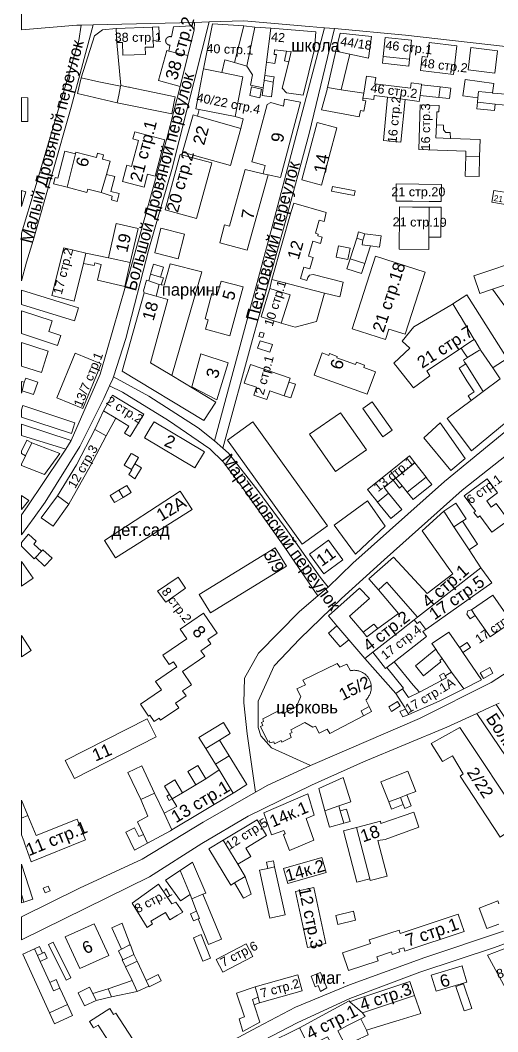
# Model space of a CAD drawing. Header units: metres. Extents: x 9999 to 15101, y 6965 to 11034.
# Drawn here: x 9999 to 10277, y 8347 to 8936 of the extents above; entities that cross this region are included whole.
import ezdxf
from ezdxf.enums import TextEntityAlignment as Align

# ---------------------------------------------------------------- set-up
doc = ezdxf.new("R2010")
doc.units = ezdxf.units.M
doc.header["$MEASUREMENT"] = 0
for name, color, linetype, lineweight in [('Слой 10', 7, 'Continuous', 0), ('Слой 25', 7, 'Continuous', 0), ('Слой 29', 7, 'Continuous', 0), ('Слой 3', 7, 'Continuous', 0), ('Слой 4', 7, 'Continuous', 0), ('Слой 43', 7, 'Continuous', 0), ('Слой 44', 7, 'Continuous', 0), ('Слой 8', 7, 'Continuous', 0), ('Слой 9', 7, 'Continuous', 0)]:
    doc.layers.add(name, color=color, linetype=linetype, lineweight=lineweight)
doc.styles.add('Style-arial', font='arial.shx')
doc.styles.add('Style-p131', font='p131.shx')

msp = doc.modelspace()

# ---------------------------------------------------------------- linework, layer by layer
at = {"layer": 'Слой 10', "color": 8, "linetype": 'Continuous', "lineweight": 0, "flags": 128}
msp.add_lwpolyline([(10129.59, 8932.87), (10135.97, 8932.08), (10131.33, 8909.37), (10124.03, 8911.52), (10129.59, 8932.87)], close=True, dxfattribs=at)
at = {"layer": 'Слой 25', "color": 8, "linetype": 'Continuous', "lineweight": 0, "flags": 128}
for points in [[(10290.46, 8919.79), (10223.67, 8927.42), (10182.32, 8931.23), (10176.6, 8931.74), (10167.69, 8932.5), (10129.53, 8935.68), (10109.45, 8935.09), (10100.88, 8934.85), (10083.72, 8934.41), (10041.74, 8933.39), (10034.74, 8933.26), (10032.2, 8933.13), (10000, 8930.52), (10000, 8943.1)], [(10293.62, 8691.43), (10256.72, 8662.17), (10211.2, 8621.6), (10186.4, 8599.04), (10162.24, 8575.52), (10147.2, 8559.84), (10137.92, 8539.2), (10137.92, 8524), (10139.36, 8519.04), (10145.76, 8512), (10145.76, 8512), (10168.38, 8501.82), (10143.48, 8490.42), (10136.36, 8486.35), (10131.52, 8520.32), (10129.6, 8538.4), (10130.03, 8552.65), (10138.04, 8567.29), (10161.94, 8591.56), (10172.62, 8600.6), (10177.46, 8604.67), (10178.58, 8605.76), (10192.96, 8619.68), (10246.4, 8667.36), (10300.64, 8711.84)], [(10278.34, 8538.14), (10276.57, 8537.32), (10270.58, 8534.57), (10265.29, 8532.15), (10247.8, 8524.14), (10199.2, 8503.84), (10168.92, 8490.43), (10132.16, 8472.32), (10105.12, 8456.32), (10074.56, 8436.96), (10000, 8400.21), (10000, 8413.6), (10000, 8413.6), (10033.76, 8430.24), (10070.32, 8447.17), (10105.95, 8468.8), (10136.36, 8486.35), (10143.48, 8490.42), (10168.38, 8501.82), (10171.04, 8503.04), (10231.9, 8529.23), (10273.6, 8550.08), (10312.05, 8575.03)], [(10319.52, 8411.84), (10275.52, 8395.68), (10232.16, 8381.28), (10191.2, 8366.08), (10160.64, 8351.76), (10131.52, 8336.64)], [(10104.03, 8331.4), (10137.44, 8349.28), (10159.68, 8360.96), (10191.18, 8374.02), (10235.07, 8389.93), (10280.87, 8405.19)]]:
    msp.add_lwpolyline(points, dxfattribs=at)
for points in [[(10000, 8647.95), (10003.36, 8652.48), (10023.2, 8682.08), (10025.77, 8686.11), (10029.02, 8691.2), (10045.92, 8729.76), (10064.32, 8793.92), (10084.64, 8867.2), (10092.4, 8897.52), (10096.92, 8915.56), (10100.64, 8930.4), (10100.88, 8934.85), (10109.45, 8935.09), (10087.53, 8849.17), (10074.17, 8802.74), (10060.81, 8750.58), (10053.55, 8728.32), (10053.17, 8727.04), (10051.39, 8723.1), (10048.08, 8715.59), (10034.09, 8687.61), (10013.73, 8655.16), (10007.37, 8646.26), (10000, 8636.26), (10000, 8647.95)], [(10000, 8811.94), (10008.02, 8838.36), (10033.47, 8924.23), (10034.74, 8933.26), (10041.74, 8933.39), (10029.01, 8885.43), (10006.74, 8807.82), (10002.93, 8795.1), (10000, 8784.19), (10000, 8811.94)], [(10167.69, 8870.17), (10153.05, 8816.1), (10134.6, 8749.95), (10117.29, 8686.72), (10112.46, 8691.04), (10145.42, 8813.55), (10176.6, 8931.74), (10182.32, 8931.23), (10167.69, 8870.17)], [(10178.58, 8605.76), (10177.46, 8604.67), (10172.62, 8600.6), (10153.44, 8628.8), (10128.64, 8664), (10117.42, 8678.7), (10109.78, 8686.34), (10085.61, 8702.87), (10058.9, 8719.41), (10051.39, 8723.1), (10053.17, 8727.04), (10053.55, 8728.32), (10074.24, 8716.96), (10103.04, 8698.56), (10112.46, 8691.04), (10117.29, 8686.72), (10120.6, 8683.79), (10137.13, 8662.8), (10153.67, 8640.54), (10173.92, 8611.52), (10178.58, 8605.76)], [(10000, 8700.64), (10029.02, 8691.2), (10025.77, 8686.11), (10000, 8694.15), (10000, 8700.64)], [(10299.84, 8480.96), (10265.29, 8532.15), (10270.58, 8534.57), (10276.57, 8537.32), (10311.84, 8483.84), (10346.72, 8432.64), (10334.96, 8427.08), (10322.4, 8446.88), (10299.84, 8480.96)]]:
    msp.add_lwpolyline(points, close=True, dxfattribs=at)
at = {"layer": 'Слой 3', "color": 8, "linetype": 'Continuous', "lineweight": 0, "flags": 128}
for points in [[(10055.28, 8931.28), (10055.56, 8923.04), (10057.82, 8898.06), (10057.73, 8897.59), (10045.09, 8900.18), (10034.89, 8902.61), (10042.6, 8926.94), (10047.26, 8930.55), (10055.28, 8931.28)], [(10055.28, 8931.28), (10076.31, 8932.12), (10076.78, 8924.35), (10076.88, 8920.48), (10072.08, 8920.32), (10072.23, 8916.11), (10059.14, 8915.67), (10058.88, 8923.15), (10055.56, 8923.04), (10055.28, 8931.28)], [(10076.31, 8932.12), (10080.07, 8932.28), (10080.33, 8924.6), (10076.78, 8924.35), (10076.31, 8932.12)], [(10085.79, 8918.13), (10086.48, 8921.2), (10086.56, 8921.61), (10086.52, 8921.61), (10086.44, 8921.61), (10086.35, 8921.61), (10086.26, 8921.62), (10086.18, 8921.63), (10086.09, 8921.64), (10086.01, 8921.65), (10085.92, 8921.67), (10085.84, 8921.69), (10085.76, 8921.72), (10085.68, 8921.74), (10085.59, 8921.77), (10085.51, 8921.81), (10085.44, 8921.84), (10085.36, 8921.88), (10085.28, 8921.92), (10085.21, 8921.96), (10085.13, 8922.01), (10085.06, 8922.06), (10084.99, 8922.11), (10084.92, 8922.16), (10084.86, 8922.22), (10084.8, 8922.27), (10084.73, 8922.33), (10084.67, 8922.4), (10084.61, 8922.46), (10084.56, 8922.52), (10084.51, 8922.59), (10084.46, 8922.66), (10084.41, 8922.73), (10084.36, 8922.81), (10084.32, 8922.88), (10084.28, 8922.96), (10084.24, 8923.04), (10084.2, 8923.11), (10084.17, 8923.19), (10084.14, 8923.28), (10084.12, 8923.36), (10084.09, 8923.44), (10084.07, 8923.52), (10084.05, 8923.61), (10084.04, 8923.69), (10084.03, 8923.78), (10084.02, 8923.86), (10084.01, 8923.95), (10084.01, 8924.04), (10084.01, 8924.12), (10084.01, 8924.21), (10084.02, 8924.3), (10084.03, 8924.38), (10084.04, 8924.47), (10084.05, 8924.55), (10084.07, 8924.64), (10084.09, 8924.72), (10084.12, 8924.8), (10084.14, 8924.88), (10084.17, 8924.97), (10084.2, 8925.05), (10084.24, 8925.12), (10084.28, 8925.2), (10084.32, 8925.28), (10084.36, 8925.35), (10084.41, 8925.43), (10084.46, 8925.5), (10084.51, 8925.57), (10084.56, 8925.64), (10084.61, 8925.7), (10084.67, 8925.76), (10084.73, 8925.83), (10084.8, 8925.89), (10084.86, 8925.94), (10084.92, 8926), (10084.99, 8926.05), (10085.06, 8926.1), (10085.13, 8926.15), (10085.21, 8926.2), (10085.28, 8926.24), (10085.36, 8926.28), (10085.44, 8926.32), (10085.51, 8926.35), (10085.59, 8926.39), (10085.68, 8926.42), (10085.76, 8926.44), (10085.84, 8926.47), (10085.92, 8926.49), (10086.01, 8926.51), (10086.09, 8926.52), (10086.18, 8926.53), (10086.26, 8926.54), (10086.35, 8926.55), (10086.44, 8926.55), (10086.52, 8926.55), (10086.61, 8926.55), (10086.69, 8926.54), (10086.78, 8926.53), (10086.87, 8926.52), (10086.95, 8926.51), (10087.04, 8926.49), (10087.12, 8926.47), (10087.2, 8926.44), (10087.28, 8926.42), (10087.37, 8926.39), (10087.44, 8926.35), (10088.56, 8932.24), (10099.04, 8932.88), (10100.64, 8930.4), (10096.92, 8915.56), (10085.79, 8918.13)], [(10106.08, 8907.68), (10111.36, 8934.08), (10129.59, 8932.87), (10124.03, 8911.52), (10118.48, 8912.95), (10116.76, 8905.57), (10106.08, 8907.68)], [(10133.35, 8898.29), (10134.51, 8904.37), (10131.33, 8909.37), (10135.97, 8932.08), (10145.34, 8931.41), (10142.79, 8911.64), (10141.79, 8903.84), (10141.44, 8901.12), (10141.34, 8900.4), (10141.27, 8899.79), (10140.83, 8896.76), (10133.35, 8898.29)], [(10154.33, 8918.08), (10147.39, 8918.76), (10147.15, 8916.13), (10148.58, 8916.13), (10147.63, 8910.88), (10142.79, 8911.64), (10145.34, 8931.41), (10171.49, 8929.26), (10170.78, 8919.24), (10164.09, 8892.5), (10154.31, 8893.69), (10151.92, 8896.56), (10155.72, 8911.93), (10157.17, 8917.81), (10154.33, 8918.08)], [(10183.16, 8917.97), (10183.4, 8918.91), (10185.76, 8928.6), (10203.98, 8926.59), (10202.08, 8914.07), (10191.28, 8916.29), (10183.16, 8917.97)], [(10227.15, 8924.42), (10226.1, 8913.35), (10210.66, 8915), (10211.84, 8926.05), (10227.15, 8924.42)], [(10237.6, 8923.04), (10253.63, 8921.17), (10251.69, 8904.56), (10232.42, 8906.81), (10233.38, 8915.03), (10236.62, 8914.65), (10237.6, 8923.04)], [(10277.23, 8918.29), (10275.67, 8905.31), (10260.18, 8907.18), (10261.74, 8920.16), (10277.23, 8918.29)], [(10085.79, 8918.13), (10096.92, 8915.56), (10092.4, 8897.52), (10079.76, 8900.96), (10084.64, 8918.38), (10085.79, 8918.13)], [(10157.17, 8917.81), (10155.72, 8911.93), (10153.25, 8912.37), (10154.33, 8918.08), (10157.17, 8917.81)], [(10186.2, 8895.61), (10178.24, 8896.88), (10183.16, 8917.97), (10191.28, 8916.29), (10186.2, 8895.61)], [(10226.1, 8913.35), (10225.68, 8909.38), (10210.23, 8911.03), (10210.66, 8915), (10226.1, 8913.35)], [(10129, 8903.16), (10124.42, 8879.92), (10103.52, 8884.02), (10101.5, 8884.44), (10105.95, 8907), (10106.08, 8907.68), (10116.76, 8905.57), (10129, 8903.16)], [(10056.65, 8892.33), (10055.76, 8887.96), (10032.62, 8893.49), (10034.89, 8902.61), (10045.09, 8900.18), (10057.73, 8897.59), (10056.65, 8892.33)], [(10145.6, 8891.53), (10140.29, 8892.22), (10140.83, 8896.76), (10141.27, 8899.79), (10141.34, 8900.4), (10141.44, 8901.12), (10146.72, 8900.08), (10146.62, 8899.35), (10145.6, 8891.53)], [(10146.72, 8900.08), (10141.44, 8901.12), (10141.79, 8903.84), (10147.28, 8903.12), (10146.72, 8900.08)], [(10205.23, 8889.82), (10199.28, 8890.6), (10198.96, 8890.64), (10199.42, 8893.5), (10201.02, 8903.49), (10206.39, 8902.63), (10205.92, 8899.12), (10226.68, 8896.42), (10227.1, 8899.63), (10233.03, 8898.86), (10232.97, 8898.39), (10232.17, 8892.22), (10231.72, 8888.81), (10223.44, 8889.89), (10213.33, 8891.21), (10205.54, 8892.23), (10205.23, 8889.82)], [(10274.34, 8893.7), (10266.3, 8894.49), (10265.93, 8890.83), (10257.2, 8892.08), (10258.56, 8901.6), (10275.14, 8899.23), (10274.34, 8893.7)], [(10062.87, 8897.02), (10065.25, 8896.54), (10072.8, 8894.99), (10089.64, 8891.55), (10087.58, 8881.45), (10055.76, 8887.96), (10056.65, 8892.33), (10057.73, 8897.59), (10057.82, 8898.06), (10062.43, 8897.11), (10062.87, 8897.02)], [(10134.06, 8897.21), (10139.84, 8896), (10138.79, 8890.94), (10133.01, 8892.15), (10134.06, 8897.21)], [(10178.24, 8896.88), (10186.2, 8895.61), (10199.42, 8893.5), (10198.96, 8890.64), (10198.8, 8889.28), (10200.56, 8889.04), (10199.36, 8883.04), (10197.52, 8883.52), (10196.64, 8879.76), (10174.88, 8883.84), (10178.08, 8895.76), (10178.17, 8896.42), (10178.24, 8896.88)], [(10243.87, 8897.23), (10243.16, 8891.05), (10232.17, 8892.22), (10232.97, 8898.39), (10243.87, 8897.23)], [(10243.87, 8897.23), (10250.16, 8896.56), (10249.28, 8890.4), (10243.16, 8891.05), (10243.87, 8897.23)], [(10000, 8890.98), (10003.79, 8890.94), (10003.66, 8877.12), (10000, 8877.16), (10000, 8890.98)], [(10134.18, 8853.51), (10143.2, 8886.96), (10145.28, 8888.08), (10152.56, 8885.98), (10153.28, 8890.04), (10162.58, 8888.36), (10150.88, 8844.48), (10143.7, 8845.96), (10140.8, 8846.56), (10140.87, 8846.85), (10142, 8851.52), (10134.18, 8853.51)], [(10213.33, 8891.21), (10223.44, 8889.89), (10220.93, 8864.96), (10210.94, 8865.91), (10213.33, 8891.21)], [(10265.68, 8888.27), (10265.93, 8890.83), (10266.3, 8894.49), (10274.34, 8893.7), (10274.54, 8893.68), (10282.07, 8892.93), (10294.08, 8891.75), (10293.47, 8885.55), (10292.09, 8885.66), (10288.23, 8886.04), (10275.95, 8887.25), (10265.68, 8888.27)], [(10102.57, 8880.19), (10103.52, 8884.02), (10124.42, 8879.92), (10129.25, 8878.63), (10127.85, 8873.09), (10102.57, 8880.19)], [(10266.77, 8856.65), (10258.81, 8856.93), (10258.91, 8859.8), (10231.42, 8860.77), (10232.33, 8886.8), (10243.27, 8886.41), (10243.14, 8882.73), (10242.01, 8882.77), (10241.74, 8875.13), (10241.47, 8867.53), (10249.92, 8867.24), (10267.12, 8866.63), (10266.77, 8856.65)], [(10275.95, 8887.25), (10275.58, 8883.5), (10265.31, 8884.51), (10265.68, 8888.27), (10275.95, 8887.25)], [(10093.89, 8859.25), (10099.98, 8880.92), (10102.57, 8880.19), (10127.85, 8873.09), (10121.76, 8851.42), (10093.89, 8859.25)], [(10172.26, 8876.51), (10183.78, 8873.4), (10174.78, 8839.98), (10163.26, 8843.08), (10172.26, 8876.51)], [(10241.74, 8875.13), (10245.84, 8874.92), (10245.89, 8872.2), (10247.31, 8870.69), (10249.82, 8870.58), (10249.92, 8867.24), (10241.47, 8867.53), (10241.74, 8875.13)], [(10083.44, 8866.48), (10077.95, 8845.23), (10073.41, 8846.4), (10071.47, 8838.87), (10058.96, 8842.1), (10061.42, 8851.65), (10064.21, 8850.93), (10068.13, 8866.1), (10064.91, 8866.93), (10065.96, 8870.99), (10083.44, 8866.48)], [(10026.55, 8838.74), (10018.67, 8840.78), (10019.61, 8844.45), (10021.23, 8844.05), (10025.28, 8859.86), (10031.49, 8858.24), (10026.55, 8838.74)], [(10026.55, 8838.74), (10031.49, 8858.24), (10031.72, 8859.17), (10043.64, 8856.1), (10044.27, 8858.57), (10047.84, 8857.65), (10047.2, 8855.18), (10051.67, 8854.03), (10049.46, 8846.28), (10046.42, 8835.65), (10038.68, 8837.62), (10038.19, 8835.74), (10026.55, 8838.74)], [(10092.46, 8857.94), (10110.85, 8852.92), (10102.02, 8820.58), (10083.63, 8825.61), (10092.46, 8857.94)], [(10266.77, 8856.65), (10266.6, 8845.01), (10258.4, 8845.3), (10258.81, 8856.93), (10266.77, 8856.65)], [(10140.8, 8846.56), (10143.7, 8845.96), (10131.52, 8802.02), (10115.48, 8806.37), (10118.3, 8816.78), (10121.17, 8816.01), (10130.24, 8849.2), (10140.8, 8846.56)], [(10049.46, 8846.28), (10054.46, 8845.01), (10052.04, 8836.34), (10056.91, 8835.03), (10055.74, 8830.47), (10052.49, 8831.39), (10052.95, 8833.58), (10046.42, 8835.65), (10049.46, 8846.28)], [(10000, 8836.78), (10002.48, 8836.06), (10000, 8827.59), (10000, 8836.78)], [(10181.12, 8839.22), (10194.39, 8836.67), (10193.86, 8833.89), (10180.59, 8836.44), (10181.12, 8839.22)], [(10244.52, 8830.44), (10237.51, 8830.51), (10227.81, 8830.6), (10218.22, 8830.7), (10218.32, 8840.68), (10244.62, 8840.43), (10244.52, 8830.44)], [(10289.78, 8834.56), (10288.63, 8827.57), (10274.02, 8829.98), (10275.17, 8836.96), (10277.59, 8836.56), (10278.88, 8836.35), (10283.99, 8835.51), (10289.78, 8834.56)], [(10158.64, 8829.44), (10177.6, 8824), (10176.26, 8818.86), (10173.5, 8819.66), (10171.27, 8811.99), (10172.91, 8811.51), (10172.6, 8810.47), (10175.26, 8809.7), (10174.18, 8806), (10169.77, 8807.29), (10167.26, 8798.69), (10169.97, 8797.9), (10168.04, 8791.27), (10164.59, 8792.28), (10162.56, 8785.52), (10166.24, 8784.4), (10166.8, 8786.08), (10167.76, 8787.44), (10170, 8787.84), (10187.36, 8783.52), (10185.6, 8775.44), (10185.45, 8774.82), (10176.53, 8777.11), (10145.92, 8784.96), (10157.12, 8824.56), (10158.64, 8829.44)], [(10220.18, 8815.53), (10220.29, 8827.33), (10227.78, 8827.25), (10237.48, 8827.16), (10237.31, 8809.7), (10237.23, 8802.5), (10220.05, 8802.67), (10220.12, 8810.05), (10220.18, 8815.53)], [(10237.48, 8827.16), (10244.51, 8827.09), (10244.34, 8809.63), (10237.31, 8809.7), (10237.48, 8827.16)], [(10063.43, 8794.85), (10050.74, 8797.72), (10055.24, 8817.55), (10067.93, 8814.67), (10063.43, 8794.85)], [(10077.62, 8800.49), (10081.29, 8814.91), (10094.98, 8811.43), (10091.31, 8797.01), (10077.62, 8800.49)], [(10195.28, 8809.12), (10196.39, 8812.75), (10200.03, 8811.64), (10198.91, 8808.01), (10195.28, 8809.12)], [(10191.44, 8796.99), (10195.28, 8809.12), (10198.91, 8808.01), (10198.51, 8805.24), (10203.28, 8804.58), (10200.02, 8794.24), (10191.44, 8796.99)], [(10200.03, 8811.64), (10209.51, 8810.4), (10208.63, 8803.8), (10203.28, 8804.58), (10198.51, 8805.24), (10198.91, 8808.01), (10200.03, 8811.64)], [(10037.59, 8800.38), (10036.13, 8794.34), (10030.68, 8772.42), (10017.69, 8775.76), (10024.69, 8803.53), (10037.59, 8800.38)], [(10184.64, 8804.64), (10191.54, 8803.21), (10190.17, 8796.62), (10183.27, 8798.06), (10184.64, 8804.64)], [(10037.59, 8800.38), (10050.74, 8797.72), (10063.43, 8794.85), (10060.3, 8781), (10044.33, 8784.61), (10046.41, 8793.79), (10042.66, 8794.64), (10042.3, 8793.08), (10036.13, 8794.34), (10037.59, 8800.38)], [(10191.44, 8796.99), (10200.02, 8794.24), (10198.17, 8788.41), (10189.58, 8791.13), (10191.44, 8796.99)], [(10206.32, 8798.56), (10235.24, 8789.24), (10223.58, 8753.07), (10214.11, 8756.12), (10212.16, 8750.08), (10192.71, 8756.35), (10206.32, 8798.56)], [(10293.6, 8797.17), (10297.68, 8787.12), (10294.72, 8786.13), (10274.45, 8779.38), (10267, 8776.86), (10263.45, 8787.14), (10293.6, 8797.17)], [(10076.97, 8794.03), (10082.83, 8792.18), (10080.98, 8786.34), (10075.13, 8788.19), (10076.97, 8794.03)], [(10071.02, 8778.33), (10072.79, 8784.62), (10074.2, 8784.25), (10075.13, 8788.19), (10080.98, 8786.34), (10082.66, 8785.99), (10081.48, 8781.99), (10080.3, 8782.18), (10078.56, 8775.23), (10071.47, 8777.21), (10071.02, 8778.33)], [(10129.1, 8780.66), (10121.41, 8752.23), (10107.28, 8756.05), (10108.78, 8761.58), (10106.98, 8762.07), (10110.99, 8776.9), (10114.1, 8776.06), (10116.28, 8784.12), (10129.1, 8780.66)], [(10145.92, 8784.96), (10176.53, 8777.11), (10171.86, 8760.59), (10159.49, 8757.14), (10151.33, 8759.55), (10156.46, 8776.03), (10144.72, 8779.68), (10145.92, 8784.96)], [(10289.71, 8758.01), (10287.14, 8761.6), (10274.45, 8779.38), (10294.72, 8786.13), (10309.84, 8764.4), (10294.69, 8753.35), (10293.6, 8752.56), (10289.71, 8758.01)], [(10000, 8778.7), (10033.16, 8768.53), (10030.82, 8760.91), (10000, 8770.36), (10000, 8778.7)], [(10071.47, 8777.21), (10078.56, 8775.23), (10085.32, 8773.34), (10075.21, 8736.44), (10087.55, 8729.04), (10113.17, 8713.58), (10106.22, 8702.81), (10058.6, 8731.56), (10071.47, 8777.21)], [(10139.6, 8763.2), (10144.72, 8779.68), (10156.46, 8776.03), (10151.33, 8759.55), (10139.6, 8763.2)], [(10283.01, 8738.89), (10274.84, 8733.65), (10274.64, 8733.52), (10267.62, 8743.64), (10267.36, 8744), (10264.04, 8749.71), (10263.76, 8750.08), (10255.57, 8763.75), (10255.36, 8764.08), (10251.3, 8770.85), (10259.44, 8776.08), (10283.01, 8738.89)], [(10000, 8766.81), (10017.99, 8760.85), (10015.98, 8754.78), (10023, 8752.45), (10021.06, 8746.58), (10000, 8753.56), (10000, 8766.81)], [(10256.15, 8744.92), (10236.1, 8731.84), (10237.89, 8728.91), (10228.29, 8721.85), (10218.08, 8734.9), (10216.96, 8736.32), (10226.31, 8745.07), (10221.87, 8749), (10228.67, 8757.39), (10250.13, 8770.12), (10251.3, 8770.85), (10255.36, 8764.08), (10255.57, 8763.75), (10263.76, 8750.08), (10262.81, 8749.48), (10262.36, 8749.19), (10257.58, 8745.91), (10256.15, 8744.92)], [(10138.99, 8754.39), (10141.33, 8753.66), (10140.54, 8751.13), (10138.21, 8751.86), (10138.99, 8754.39)], [(10000, 8748.22), (10015.55, 8743.31), (10011.6, 8730.8), (10000, 8734.46), (10000, 8748.22)], [(10137.59, 8744.93), (10139.02, 8749.36), (10146.22, 8747.04), (10144.79, 8742.61), (10137.59, 8744.93)], [(10259.86, 8739.47), (10257.92, 8742.32), (10256.15, 8744.92), (10257.58, 8745.91), (10262.36, 8749.19), (10262.81, 8749.48), (10263.76, 8750.08), (10264.04, 8749.71), (10267.36, 8744), (10266.51, 8743.56), (10265.85, 8743.22), (10260.5, 8739.87), (10259.86, 8739.47)], [(10035.78, 8709.89), (10020.68, 8716.08), (10031.34, 8742.09), (10046.45, 8735.89), (10035.78, 8709.89)], [(10170.54, 8729.33), (10175.22, 8742.18), (10179.13, 8740.75), (10179.52, 8741.84), (10183.94, 8740.23), (10183.65, 8739.44), (10194.63, 8735.44), (10195.14, 8736.86), (10199.86, 8735.14), (10199.36, 8733.75), (10206.19, 8731.26), (10201.39, 8718.09), (10170.54, 8729.33)], [(10267.62, 8743.64), (10274.64, 8733.52), (10275.01, 8732.94), (10278.8, 8727.12), (10268.87, 8719.66), (10258.78, 8735.8), (10258.17, 8736.78), (10257.65, 8737.61), (10257.44, 8737.96), (10259.86, 8739.47), (10260.5, 8739.87), (10265.85, 8743.22), (10266.51, 8743.56), (10267.36, 8744), (10267.62, 8743.64)], [(10120.48, 8736.4), (10113.78, 8714.96), (10099.28, 8722.48), (10104.56, 8741.6), (10120.48, 8736.4)], [(10155.79, 8725.26), (10153.1, 8717.28), (10144.6, 8720.15), (10142.91, 8715.13), (10135.42, 8717.66), (10136.97, 8722.23), (10129.77, 8724.65), (10133.4, 8735.41), (10156.58, 8727.59), (10155.79, 8725.26)], [(10268.87, 8719.66), (10261.93, 8714.46), (10260.16, 8717.28), (10263.64, 8719.45), (10259.53, 8726.02), (10254.93, 8733.39), (10256.64, 8734.46), (10258.78, 8735.8), (10268.87, 8719.66)], [(10000, 8725.64), (10001.54, 8725.14), (10000.42, 8720.13), (10000, 8718.82), (10000, 8725.64)], [(10001.54, 8725.14), (10002.48, 8727.6), (10009.52, 8725.2), (10007.12, 8718), (10000.42, 8720.13), (10001.54, 8725.14)], [(10155.79, 8725.26), (10159.62, 8723.98), (10156.93, 8715.99), (10153.1, 8717.28), (10155.79, 8725.26)], [(10047.71, 8708.57), (10053.13, 8717.51), (10071.27, 8706.53), (10063.4, 8693.54), (10060.1, 8695.54), (10062.55, 8699.59), (10055.07, 8704.11), (10047.71, 8708.57)], [(10204.4, 8713.76), (10216.01, 8697.19), (10210.47, 8693.31), (10198.86, 8709.87), (10204.4, 8713.76)], [(10000, 8709.13), (10000.84, 8711.66), (10031.19, 8701.53), (10029.07, 8695.17), (10000, 8704.87), (10000, 8709.13)], [(10042.74, 8697.63), (10047.71, 8708.57), (10055.07, 8704.11), (10049.45, 8693.9), (10042.74, 8697.63)], [(10185.87, 8707.34), (10200.93, 8685.78), (10182.92, 8673.21), (10167.87, 8694.78), (10185.87, 8707.34)], [(10106.68, 8684.52), (10101.09, 8675.18), (10071.63, 8692.81), (10075.14, 8698.67), (10077.23, 8702.15), (10106.68, 8684.52)], [(10134.77, 8701.97), (10178.34, 8641.42), (10163.52, 8630.75), (10119.95, 8691.31), (10134.77, 8701.97)], [(10234.39, 8692.69), (10243.94, 8701.45), (10258.57, 8680.71), (10250.04, 8673.69), (10234.39, 8692.69)], [(10027.57, 8654.17), (10020.92, 8659.02), (10032.01, 8676.93), (10042.74, 8697.63), (10049.45, 8693.9), (10040.12, 8676.21), (10027.57, 8654.17)], [(10000, 8684.91), (10003.13, 8691.29), (10006.12, 8689.82), (10002.44, 8682.33), (10000, 8683.53), (10000, 8684.91)], [(10000, 8677.35), (10002.44, 8682.33), (10006.12, 8689.82), (10022.35, 8683.61), (10013.52, 8671.44), (10000, 8676.57), (10000, 8677.35)], [(10059.84, 8676.83), (10063.92, 8683.68), (10064.48, 8683.36), (10068.16, 8681.2), (10065.97, 8677.52), (10064.04, 8674.28), (10059.84, 8676.83)], [(10064.04, 8674.28), (10065.97, 8677.52), (10069.92, 8675.2), (10066, 8668.88), (10062.56, 8671.34), (10064.24, 8674.16), (10064.04, 8674.28)], [(10226.07, 8682.26), (10229.15, 8678.08), (10218.17, 8669.29), (10214.93, 8673.35), (10226.07, 8682.26)], [(10229.15, 8678.08), (10235.69, 8669.84), (10224.75, 8661.08), (10221.86, 8664.69), (10218.17, 8669.29), (10229.15, 8678.08)], [(10216.59, 8668.02), (10211.32, 8663.81), (10213.9, 8660.53), (10207.38, 8655.32), (10206.35, 8656.61), (10204.44, 8658.99), (10203.1, 8660.67), (10201.53, 8662.62), (10214.93, 8673.35), (10218.17, 8669.29), (10216.59, 8668.02)], [(10218.17, 8669.29), (10221.86, 8664.69), (10220.27, 8663.42), (10216.59, 8668.02), (10218.17, 8669.29)], [(10237.37, 8667.73), (10238.36, 8666.49), (10239.11, 8665.56), (10228.17, 8656.8), (10224.75, 8661.08), (10235.69, 8669.84), (10236.4, 8668.94), (10237.37, 8667.73)], [(10283.73, 8644.84), (10274.02, 8637.7), (10267.01, 8647.23), (10265.77, 8646.32), (10263.6, 8649.26), (10264.52, 8649.94), (10257.86, 8658.98), (10271.21, 8668.8), (10277.24, 8660.6), (10271.01, 8656.01), (10273.66, 8652.41), (10276.58, 8654.56), (10283.73, 8644.84)], [(10099.52, 8650.88), (10054.83, 8622.73), (10048.4, 8632.92), (10092.48, 8661.6), (10099.52, 8650.88)], [(10059.31, 8658.06), (10054.15, 8655.13), (10051.73, 8659.18), (10056.82, 8662.22), (10059.31, 8658.06)], [(10059.31, 8658.06), (10056.82, 8662.22), (10061.44, 8664.98), (10063.92, 8660.82), (10059.31, 8658.06)], [(10213.9, 8660.53), (10221.62, 8650.89), (10215.1, 8645.67), (10208.96, 8653.34), (10207.38, 8655.32), (10213.9, 8660.53)], [(10000, 8659.17), (10004.22, 8656.29), (10000, 8650.89), (10000, 8659.17)], [(10027.57, 8654.17), (10018.57, 8641.21), (10011.53, 8646.06), (10020.92, 8659.02), (10027.57, 8654.17)], [(10182.23, 8641.84), (10201.59, 8655.97), (10211.85, 8641.32), (10194.57, 8624.94), (10182.23, 8641.84)], [(10251.96, 8640.89), (10245.99, 8649.97), (10253.11, 8654.66), (10259.09, 8645.58), (10256.88, 8644.12), (10251.96, 8640.89)], [(10212.82, 8608.55), (10208.06, 8604.15), (10202.38, 8610.57), (10216.67, 8623.21), (10236.32, 8602.08), (10251.2, 8613.44), (10249.47, 8615.88), (10233.34, 8638.61), (10245.99, 8649.97), (10251.96, 8640.89), (10260.74, 8627.56), (10267.7, 8616.98), (10230.78, 8588.2), (10212.82, 8608.55)], [(10251.96, 8640.89), (10256.88, 8644.12), (10265.65, 8630.79), (10260.74, 8627.56), (10251.96, 8640.89)], [(10000, 8631.75), (10004.05, 8636.65), (10008.67, 8632.57), (10007.16, 8630.76), (10011.65, 8626.65), (10008.19, 8622.93), (10007.46, 8622.22), (10000, 8629.67), (10000, 8631.75)], [(10167.85, 8625.03), (10178.92, 8633.06), (10187.25, 8621.57), (10176.18, 8613.54), (10167.85, 8625.03)], [(10011.65, 8626.65), (10012.46, 8627.52), (10017.81, 8622.54), (10013.53, 8617.95), (10008.19, 8622.93), (10011.65, 8626.65)], [(10154.45, 8618), (10110.16, 8590.75), (10103.58, 8601.45), (10147.87, 8628.7), (10154.45, 8618)], [(10000, 8620.62), (10006.77, 8611.05), (10000, 8606.26), (10000, 8620.62)], [(10230.78, 8588.2), (10267.7, 8616.98), (10273.93, 8608.18), (10235.47, 8581.14), (10231.98, 8585.62), (10230.57, 8584.52), (10228.86, 8586.71), (10230.78, 8588.2)], [(10079.2, 8603.44), (10091.28, 8611.56), (10095.6, 8605.16), (10084.08, 8596.96), (10079.2, 8603.44)], [(10212.82, 8608.55), (10230.78, 8588.2), (10228.86, 8586.71), (10220.47, 8580.16), (10204.65, 8567.82), (10200, 8564.19), (10190.69, 8575.11), (10183.82, 8583.19), (10178.92, 8588.94), (10196.88, 8605.07), (10202.74, 8599.2), (10191.02, 8588.75), (10199, 8579.49), (10201.28, 8576.84), (10207.64, 8581.55), (10219.6, 8590.4), (10208.06, 8604.15), (10212.82, 8608.55)], [(10281.72, 8582.75), (10273.13, 8576.72), (10264.24, 8589.26), (10262.11, 8592.42), (10274.54, 8601.15), (10284, 8587.67), (10285.56, 8585.45), (10281.72, 8582.75)], [(10106.11, 8590.51), (10114.02, 8578.94), (10108.63, 8575.25), (10110.39, 8572.68), (10104.56, 8568.69), (10106.76, 8565.48), (10093.77, 8556.59), (10099.04, 8548.89), (10093.87, 8545.36), (10095.93, 8542.34), (10089.83, 8538.17), (10091.72, 8535.41), (10081.09, 8528.13), (10080.18, 8529.45), (10077.26, 8527.45), (10074.77, 8531.09), (10074.05, 8530.59), (10069.33, 8537.49), (10081.54, 8545.85), (10078.12, 8550.84), (10090.49, 8559.3), (10088.5, 8562.21), (10086.12, 8560.58), (10082.33, 8566.13), (10096.28, 8575.68), (10092.5, 8581.2), (10106.11, 8590.51)], [(10264.24, 8589.26), (10261.34, 8587.27), (10259.4, 8589.96), (10259.95, 8591.9), (10262.11, 8592.42), (10264.24, 8589.26)], [(10183.82, 8583.19), (10190.69, 8575.11), (10185.71, 8570.87), (10178.83, 8578.95), (10183.82, 8583.19)], [(10201.28, 8576.84), (10199, 8579.49), (10205.31, 8584.17), (10207.64, 8581.55), (10201.28, 8576.84)], [(10220.47, 8580.16), (10228.86, 8586.71), (10230.57, 8584.52), (10231.98, 8585.62), (10235.47, 8581.14), (10233.74, 8579.8), (10236, 8576.9), (10217.12, 8562.17), (10212.92, 8558.89), (10212.1, 8558.26), (10204.65, 8567.82), (10220.47, 8580.16)], [(10000, 8577.51), (10005.68, 8568.72), (10000, 8565.05), (10000, 8577.51)], [(10257.73, 8546.52), (10250.57, 8556.12), (10245.05, 8564.09), (10242.62, 8567.6), (10241.31, 8569.5), (10239.02, 8572.8), (10240.52, 8573.83), (10248.92, 8579.59), (10255.12, 8570.52), (10255.67, 8569.71), (10257.13, 8567.58), (10267.97, 8551.73), (10257.73, 8546.52)], [(10255.67, 8569.71), (10255.12, 8570.52), (10259.55, 8573.55), (10261.56, 8570.6), (10257.13, 8567.58), (10255.67, 8569.71)], [(10212.1, 8558.26), (10212.92, 8558.89), (10222.52, 8546.88), (10221.88, 8546.43), (10218.05, 8543.76), (10200, 8564.19), (10204.65, 8567.82), (10212.1, 8558.26)], [(10242.62, 8567.6), (10245.05, 8564.09), (10243.77, 8562.97), (10244.3, 8562.26), (10234.23, 8553.98), (10229.5, 8559.94), (10241.31, 8569.5), (10242.62, 8567.6)], [(10225.48, 8541.35), (10221.88, 8546.43), (10222.52, 8546.88), (10212.92, 8558.89), (10217.12, 8562.17), (10228.26, 8548.68), (10231.79, 8544.61), (10225.48, 8541.35)], [(10243.42, 8539.26), (10225.65, 8531.56), (10223.79, 8534.66), (10223.28, 8535.51), (10221.21, 8538.97), (10218.05, 8543.76), (10221.88, 8546.43), (10225.48, 8541.35), (10231.79, 8544.61), (10244.6, 8551.25), (10244.96, 8551.43), (10247.63, 8552.82), (10246.9, 8554.11), (10250.57, 8556.12), (10257.73, 8546.52), (10243.42, 8539.26)], [(10244.96, 8551.43), (10243.61, 8554.15), (10246.12, 8555.66), (10246.9, 8554.11), (10247.63, 8552.82), (10244.96, 8551.43)], [(10272.81, 8558.93), (10274.68, 8555.65), (10269.09, 8552.46), (10267.22, 8555.74), (10272.81, 8558.93)], [(10219.01, 8539.16), (10220.64, 8536.48), (10215.6, 8533.36), (10213.93, 8536.05), (10219.01, 8539.16)], [(10225.65, 8531.56), (10222.12, 8530.1), (10220.49, 8533.36), (10223.79, 8534.66), (10225.65, 8531.56)], [(10078.56, 8518.54), (10030.82, 8494.3), (10025.55, 8504.67), (10073.3, 8528.92), (10078.56, 8518.54)], [(10115.33, 8516.55), (10107.4, 8511.63), (10103.42, 8518.05), (10117.62, 8526.85), (10121.6, 8520.43), (10115.33, 8516.55)], [(10291.98, 8468.69), (10284.37, 8463.72), (10278.78, 8460.07), (10255.51, 8495.64), (10257.34, 8496.92), (10251.11, 8507.37), (10245.25, 8504.07), (10238.66, 8514.7), (10255.33, 8523.86), (10291.98, 8468.69)], [(10120.97, 8507.45), (10113.03, 8502.54), (10107.4, 8511.63), (10115.33, 8516.55), (10120.97, 8507.45)], [(10120.97, 8507.45), (10131.36, 8490.69), (10124.24, 8486.28), (10123.43, 8485.77), (10115.12, 8499.18), (10113.03, 8502.54), (10120.97, 8507.45)], [(10069.48, 8481.89), (10061.95, 8497.78), (10070.05, 8501.62), (10077.58, 8485.73), (10069.48, 8481.89)], [(10101.5, 8490.53), (10096.84, 8498.32), (10102.76, 8501.86), (10107.42, 8494.06), (10101.5, 8490.53)], [(10123.43, 8485.77), (10087.66, 8464.26), (10083.12, 8473.93), (10090.56, 8478), (10087.85, 8482.36), (10093.85, 8485.95), (10101.5, 8490.53), (10107.42, 8494.06), (10115.12, 8499.18), (10123.43, 8485.77)], [(10187.35, 8494.9), (10191.93, 8480.6), (10188.35, 8479.4), (10184.85, 8478.22), (10176.73, 8475.47), (10173.24, 8488.49), (10187.35, 8494.9)], [(10220.76, 8483.19), (10213.92, 8480.53), (10209.34, 8492.34), (10225.09, 8498.45), (10229.68, 8486.65), (10224.54, 8484.66), (10220.76, 8483.19)], [(10093.85, 8485.95), (10087.85, 8482.36), (10086.3, 8484.96), (10083.38, 8489.84), (10089.38, 8493.42), (10093.85, 8485.95)], [(10087.66, 8464.26), (10086.81, 8463.8), (10073.48, 8456.53), (10071.1, 8461.63), (10067.62, 8469.06), (10073.6, 8472.34), (10069.48, 8481.89), (10077.58, 8485.73), (10083.12, 8473.93), (10087.66, 8464.26)], [(10086.3, 8484.96), (10087.85, 8482.36), (10086.15, 8481.35), (10084.6, 8483.94), (10086.3, 8484.96)], [(10141.28, 8474.24), (10166.89, 8485.29), (10170.48, 8472.95), (10165.78, 8470.85), (10170.23, 8458.26), (10156.14, 8452.33), (10152.68, 8461.47), (10153.55, 8462.21), (10152.93, 8463.94), (10145.6, 8461.44), (10141.28, 8474.24)], [(10220.76, 8483.19), (10222.4, 8478.98), (10215.56, 8476.32), (10213.92, 8480.53), (10220.76, 8483.19)], [(10220.76, 8483.19), (10224.54, 8484.66), (10227.04, 8478.22), (10223.26, 8476.76), (10222.4, 8478.98), (10220.76, 8483.19)], [(10000, 8481.67), (10003.74, 8472.58), (10000, 8471.09), (10000, 8481.67)], [(10185.67, 8475.34), (10187.72, 8468.14), (10179.47, 8465.94), (10176.73, 8475.47), (10184.85, 8478.22), (10185.67, 8475.34)], [(10005.64, 8445.6), (10001.88, 8456.56), (10001.44, 8457.92), (10000, 8461.35), (10000, 8471.09), (10003.74, 8472.58), (10008.6, 8461), (10032.37, 8470.43), (10037.38, 8458.49), (10005.64, 8445.6)], [(10185.67, 8475.34), (10189.37, 8476.39), (10191.42, 8469.19), (10187.72, 8468.14), (10185.67, 8475.34)], [(10202.92, 8435.84), (10195.14, 8465.76), (10209.16, 8469.41), (10209.44, 8468), (10228.64, 8474.56), (10231.52, 8465.92), (10211.84, 8458.72), (10207.57, 8458), (10212.95, 8437.32), (10203.2, 8434.78), (10202.92, 8435.84)], [(10060.77, 8463.03), (10065.95, 8465.54), (10068.37, 8460.36), (10071.1, 8461.63), (10073.48, 8456.53), (10065.93, 8452.37), (10060.77, 8463.03)], [(10117.42, 8458.2), (10137.22, 8470.22), (10142.79, 8461.01), (10130.66, 8453.68), (10133.6, 8448.8), (10126, 8444.39), (10117.42, 8458.2)], [(10202.92, 8435.84), (10195.32, 8433.86), (10187.54, 8463.78), (10195.14, 8465.76), (10202.92, 8435.84)], [(10124.18, 8433.43), (10122.04, 8432.14), (10109.24, 8453.31), (10117.42, 8458.2), (10126, 8444.39), (10130.26, 8437.1), (10124.18, 8433.43)], [(10177.5, 8439.37), (10155.15, 8432.95), (10152.6, 8441.8), (10174.95, 8448.23), (10177.5, 8439.37)], [(10000, 8444.39), (10006.67, 8423.95), (10001.42, 8422.23), (10000, 8426.58), (10000, 8444.39)], [(10099.22, 8424.09), (10098.22, 8426.57), (10092.49, 8440.69), (10099.73, 8445.55), (10107.32, 8427.41), (10105.73, 8426.76), (10099.22, 8424.09)], [(10143.48, 8441.86), (10147.51, 8442.74), (10153.57, 8414.83), (10144.65, 8412.89), (10138.58, 8440.8), (10143.48, 8441.86)], [(10143.48, 8441.86), (10142.71, 8445.4), (10146.74, 8446.28), (10147.51, 8442.74), (10143.48, 8441.86)], [(10092.49, 8440.69), (10098.22, 8426.57), (10092.57, 8422.9), (10083.9, 8434.94), (10092.49, 8440.69)], [(10130.26, 8437.1), (10133.85, 8426.91), (10129.43, 8424.41), (10124.18, 8433.43), (10130.26, 8437.1)], [(10013.76, 8427.56), (10012.67, 8430.31), (10015.59, 8431.47), (10016.69, 8428.73), (10013.76, 8427.56)], [(10094.08, 8416.32), (10090.89, 8414.49), (10086.46, 8411.81), (10083.91, 8416.1), (10075.32, 8411.01), (10076.4, 8409.53), (10073.17, 8407.39), (10064.45, 8421.6), (10079.84, 8432.64), (10087.68, 8421.28), (10089.92, 8422.24), (10094.08, 8416.32)], [(10166.63, 8395.81), (10159.68, 8428.41), (10170.39, 8430.69), (10177.34, 8398.09), (10166.63, 8395.81)], [(10000, 8426.58), (10001.42, 8422.23), (10000, 8421.78), (10000, 8426.58)], [(10105.73, 8426.76), (10116.48, 8400.55), (10108.98, 8397.48), (10102.87, 8412.38), (10103.72, 8412.73), (10102.01, 8416.91), (10099.22, 8424.09), (10105.73, 8426.76)], [(10102.87, 8412.38), (10100.15, 8411.19), (10098.45, 8415.39), (10102.01, 8416.91), (10103.72, 8412.73), (10102.87, 8412.38)], [(10183.05, 8414.31), (10193.37, 8416.9), (10194.68, 8411.66), (10184.37, 8409.06), (10183.05, 8414.31)], [(10257.8, 8405.08), (10223.36, 8393.54), (10222.66, 8395.63), (10219.91, 8394.71), (10220.44, 8393.12), (10216.05, 8391.65), (10215.55, 8393.15), (10206.97, 8390.27), (10207.72, 8388.05), (10190.54, 8382.29), (10187.05, 8392.7), (10203.32, 8398.16), (10202.56, 8400.18), (10219.97, 8405.8), (10220.57, 8403.91), (10254.4, 8415.25), (10257.8, 8405.08)], [(10042.42, 8409.62), (10050.86, 8391.17), (10034.01, 8383.46), (10025.57, 8401.91), (10042.42, 8409.62)], [(10058.33, 8394.73), (10052.72, 8407.2), (10058.64, 8409.92), (10058.72, 8409.68), (10063.28, 8397.52), (10062.72, 8397.12), (10058.33, 8394.73)], [(10100.17, 8401.45), (10104.68, 8403.25), (10110.2, 8389.55), (10105.67, 8387.74), (10100.17, 8401.45)], [(10018.73, 8370.46), (10022.4, 8372.13), (10026.76, 8362.52), (10016.26, 8357.75), (10000.75, 8391.89), (10007.58, 8394.99), (10009.32, 8391.17), (10010.92, 8387.65), (10016.5, 8375.37), (10018.73, 8370.46)], [(10009.32, 8391.17), (10007.58, 8394.99), (10010.54, 8396.33), (10012.27, 8392.52), (10009.32, 8391.17)], [(10026.53, 8376.96), (10026.03, 8376.72), (10015.79, 8397.58), (10018.5, 8398.91), (10028.74, 8378.05), (10026.53, 8376.96)], [(10065.52, 8391.74), (10058.97, 8388.63), (10056.56, 8393.76), (10058.33, 8394.73), (10062.72, 8397.12), (10063.28, 8397.52), (10063.93, 8396.04), (10065.52, 8391.74)], [(10130.89, 8397.85), (10134.74, 8390.45), (10117.36, 8381.39), (10113.5, 8388.78), (10130.89, 8397.85)], [(10283.16, 8369.82), (10271.44, 8391.23), (10283.75, 8395.92), (10288.73, 8385.07), (10292.25, 8386.24), (10297.23, 8375.09), (10283.16, 8369.82)], [(10010.92, 8387.65), (10009.32, 8391.17), (10012.27, 8392.52), (10013.43, 8393.04), (10015.03, 8389.52), (10010.92, 8387.65)], [(10060.65, 8384.49), (10058.74, 8388.52), (10058.97, 8388.63), (10065.52, 8391.74), (10065.75, 8391.25), (10067.41, 8387.69), (10060.65, 8384.49)], [(10060.65, 8384.49), (10067.41, 8387.69), (10072.72, 8376.48), (10074.25, 8373.26), (10074.15, 8373.22), (10067.49, 8370.06), (10064.48, 8376.42), (10060.65, 8384.49)], [(10238.64, 8379.68), (10256.64, 8385.1), (10256.95, 8384.09), (10259.45, 8375.6), (10241.49, 8370.21), (10238.64, 8379.68)], [(10018.73, 8370.46), (10016.5, 8375.37), (10020.17, 8377.04), (10022.4, 8372.13), (10018.73, 8370.46)], [(10064.48, 8376.42), (10067.49, 8370.06), (10052.43, 8366.95), (10050.45, 8371.58), (10064.48, 8376.42)], [(10072.72, 8376.48), (10079.68, 8379.92), (10081.47, 8376.3), (10074.37, 8372.78), (10074.15, 8373.22), (10074.25, 8373.26), (10072.72, 8376.48)], [(10161.02, 8379.72), (10163.62, 8370.4), (10138.77, 8363.47), (10137.87, 8366.72), (10136.17, 8372.79), (10161.02, 8379.72)], [(10168.69, 8378.95), (10174.23, 8381.19), (10177.84, 8372.18), (10174.13, 8370.11), (10172.85, 8373.53), (10171.14, 8372.84), (10168.69, 8378.95)], [(10035.74, 8363.81), (10034.08, 8367.18), (10033.02, 8369.35), (10039.67, 8372.62), (10041.51, 8368.88), (10043.45, 8364.93), (10036.79, 8361.66), (10035.74, 8363.81)], [(10050.45, 8371.58), (10052.43, 8366.95), (10043.45, 8364.93), (10041.51, 8368.88), (10050.45, 8371.58)], [(10136.17, 8372.79), (10137.87, 8366.72), (10134.53, 8365.42), (10135.51, 8362.37), (10138.79, 8352.18), (10128.97, 8346.82), (10126.74, 8354.13), (10129.89, 8355.33), (10125.26, 8369.22), (10136.17, 8372.79)], [(10198.68, 8357.66), (10191.34, 8364.13), (10195.96, 8365.86), (10226.23, 8375.89), (10228.94, 8367.69), (10198.68, 8357.66)], [(10253.13, 8373.1), (10257.58, 8374.61), (10262.42, 8360.27), (10257.97, 8358.77), (10253.13, 8373.1)], [(10137.87, 8366.72), (10138.77, 8363.47), (10135.51, 8362.37), (10134.53, 8365.42), (10137.87, 8366.72)], [(10198.68, 8357.66), (10200.18, 8355.59), (10197.66, 8354.26), (10190.7, 8350.58), (10189.96, 8350.19), (10184.24, 8347.16), (10189.03, 8338.28), (10190.56, 8335.46), (10191.57, 8333.6), (10185.89, 8330.3), (10183.35, 8334.81), (10181.19, 8338.66), (10178.37, 8343.68), (10167.36, 8338.19), (10162.07, 8348.92), (10190.83, 8364.58), (10191.34, 8364.13), (10198.68, 8357.66)], [(10228.94, 8367.69), (10232.61, 8357.24), (10220.05, 8353.39), (10216.69, 8352.36), (10200.91, 8347.53), (10197.66, 8354.26), (10200.18, 8355.59), (10198.68, 8357.66), (10228.94, 8367.69)], [(10026.76, 8362.52), (10029.78, 8356.02), (10019.23, 8351.22), (10016.26, 8357.75), (10026.76, 8362.52)], [(10056.74, 8331.89), (10044.7, 8350.55), (10042.05, 8348.83), (10039.64, 8352.57), (10051.43, 8360.18), (10053.71, 8356.65), (10055.04, 8357.51), (10067.21, 8338.65), (10056.74, 8331.89)], [(10189.96, 8350.19), (10197.66, 8354.26), (10200.91, 8347.53), (10202.04, 8344.82), (10194.86, 8341.48), (10189.03, 8338.28), (10184.24, 8347.16), (10189.96, 8350.19)], [(10162.07, 8348.92), (10167.36, 8338.19), (10165, 8337.03), (10161.56, 8335.33), (10129.61, 8319.55), (10124.32, 8330.27), (10162.07, 8348.92)]]:
    msp.add_lwpolyline(points, close=True, dxfattribs=at)
for points in [[(10299.28, 8715.92), (10262.16, 8685.2), (10248.03, 8703.93), (10250.02, 8705.51), (10261.93, 8714.46), (10268.87, 8719.66), (10278.8, 8727.12), (10275.01, 8732.94), (10274.64, 8733.52), (10274.84, 8733.65), (10283.01, 8738.89)], [(10278.03, 8409.26), (10271.14, 8406.77), (10266.6, 8418.65), (10277.44, 8422.9), (10278.18, 8421.14)]]:
    msp.add_lwpolyline(points, dxfattribs=at)
at = {"layer": 'Слой 4', "color": 8, "linetype": 'Continuous', "lineweight": 0, "flags": 128}
for points in [[(10197.89, 8533.58), (10199.17, 8530.83), (10179.57, 8520.38), (10178.1, 8522.95), (10173.34, 8520.56), (10171.32, 8524.78), (10169.67, 8524.23), (10165.09, 8526.8), (10156.84, 8522.58), (10157.76, 8520.93), (10156.3, 8520.38), (10157.21, 8518.18), (10151.72, 8515.43), (10151.35, 8516.35), (10147.5, 8514.51), (10146.95, 8515.61), (10144.75, 8515.07), (10144.57, 8516.17), (10143.47, 8515.8), (10139.25, 8524.6), (10140.54, 8525.15), (10139.81, 8526.8), (10141.09, 8527.35), (10140.54, 8529), (10149.33, 8533.4), (10149.88, 8532.11), (10151.9, 8533.03), (10152.45, 8532.11), (10160.14, 8536.15), (10162.71, 8542.01), (10160.51, 8546.41), (10165.46, 8548.79), (10163.99, 8551.54), (10183.96, 8561.26), (10185.43, 8559.06), (10189.46, 8560.89), (10191.66, 8557.04), (10192.14, 8557.13), (10192.63, 8557.2), (10193.11, 8557.25), (10193.6, 8557.27), (10194.1, 8557.27), (10194.59, 8557.24), (10195.07, 8557.19), (10195.56, 8557.12), (10196.04, 8557.02), (10196.52, 8556.9), (10196.98, 8556.75), (10197.45, 8556.58), (10197.9, 8556.39), (10198.34, 8556.18), (10198.77, 8555.95), (10199.19, 8555.69), (10199.6, 8555.42), (10199.99, 8555.12), (10200.37, 8554.81), (10200.73, 8554.48), (10201.08, 8554.13), (10201.4, 8553.76), (10201.71, 8553.38), (10202, 8552.98), (10202.27, 8552.57), (10202.52, 8552.15), (10202.75, 8551.72), (10202.96, 8551.27), (10203.14, 8550.82), (10203.31, 8550.35), (10203.44, 8549.88), (10203.56, 8549.41), (10203.65, 8548.92), (10203.72, 8548.44), (10203.77, 8547.95), (10203.79, 8547.46), (10203.78, 8546.97), (10203.76, 8546.48), (10203.71, 8545.99), (10203.63, 8545.51), (10203.53, 8545.03), (10203.41, 8544.55), (10203.26, 8544.08), (10203.1, 8543.62), (10202.91, 8543.17), (10202.69, 8542.73), (10202.46, 8542.3), (10202.2, 8541.88), (10201.93, 8541.47), (10201.63, 8541.08), (10201.32, 8540.7), (10200.99, 8540.34), (10200.64, 8539.99), (10202.47, 8536.15), (10197.89, 8533.58)], [(10197.89, 8533.58), (10202.47, 8536.15), (10203.94, 8533.3), (10199.17, 8530.83), (10197.89, 8533.58)]]:
    msp.add_lwpolyline(points, close=True, dxfattribs=at)
at = {"layer": 'Слой 43', "color": 8, "linetype": 'Continuous', "lineweight": 0, "flags": 128}
msp.add_lwpolyline([(10086.69, 8794.13), (10105.07, 8789.39), (10087.55, 8729.04), (10113.17, 8713.58), (10106.22, 8702.81), (10058.6, 8731.56), (10071.47, 8777.21), (10071.02, 8778.33), (10072.79, 8784.62), (10074.2, 8784.25), (10080.3, 8782.18), (10081.48, 8781.99), (10083.14, 8781.71), (10086.69, 8794.13)], close=True, dxfattribs=at)

# ---------------------------------------------------------------- texts
at = {"layer": 'Слой 29', "color": 8, "linetype": 'Continuous', "lineweight": 0, "style": 'Style-p131'}
for s, rotation, p in [('Малый Дровяной переулок', 75.6, (10006.08, 8805.66)), ('Большой Дровяной переулок', 74.9, (10066.59, 8777.84)), ('Пестовский переулок', 75, (10137.45, 8760.21)), ('Мартыновский переулок', 306, (10116.07, 8680.06)), ('Большой Факельный переулок', 303.6, (10270.29, 8529.2))]:
    msp.add_text(s, height=7.2, rotation=rotation, dxfattribs=at).set_placement(p)
at = {"layer": 'Слой 44', "color": 8, "linetype": 'Continuous', "lineweight": 0, "style": 'Style-p131'}
msp.add_text('паркинг', height=7.2, dxfattribs=at).set_placement((10081.81, 8775.56))
at = {"layer": 'Слой 8', "color": 8, "linetype": 'Continuous', "lineweight": 0, "style": 'Style-p131'}
for s, p in [('школа', (10157.17, 8917.81)), ('дет.сад', (10052.49, 8635.57)), ('церковь', (10148.45, 8532.15)), ('маг.', (10170.87, 8374.57))]:
    msp.add_text(s, height=7.2, dxfattribs=at).set_placement(p)
at = {"layer": 'Слой 9', "color": 8, "linetype": 'Continuous', "lineweight": 0, "style": 'Style-arial'}
for s, height, rotation, p in [('38 стр.2', 7.2, 74, (10083.59, 8902.69)), ('44/18', 5.25, 352, (10186.24, 8926.49)), ('46 стр.1', 5.25, 353.9, (10212.33, 8924.33)), ('16 стр.3', 5.25, 90, (10232.81, 8860.2)), ('9', 7.2, 80, (10145.21, 8865.69)), ('14', 7.2, 80, (10170.17, 8847.77)), ('7', 7.2, 80, (10127.93, 8820.89)), ('13/7 стр.1', 5.25, 68, (10030.23, 8712.16)), ('2 стр.1', 5.25, 75, (10135.97, 8718.73)), ('6', 7.2, 75, (10179.62, 8733.85)), ('3', 7.2, 75, (10107.3, 8728.73)), ('2', 7.2, 338, (10085.3, 8694.91)), ('6 стр.1', 5.25, 36.3, (10258.56, 8658.04)), ('12А', 7.2, 31, (10077.67, 8649.99)), ('4 стр.1', 7.2, 41, (10232.4, 8598.7)), ('8', 7.2, 310.9, (10104.47, 8584.25)), ('11', 7.2, 23, (10040.26, 8510.64)), ('13 стр.1', 7.2, 31, (10086.26, 8474.21)), ('12 стр.5', 5.25, 32.5, (10118.25, 8456.85)), ('11 стр.1', 7.2, 22.1, (10001.61, 8455.58)), ('18', 7.2, 19, (10196.57, 8463.73)), ('8 стр.1', 5.25, 28, (10065.22, 8420.21)), ('7 стр.1', 7.2, 19, (10222.81, 8402.93)), ('8 стр.1', 5.25, 16, (10276.15, 8382.62)), ('7 стр.2', 5.25, 15.5, (10138.6, 8371.42)), ('6', 7.2, 16, (10242.91, 8379.13)), ('4 стр.1', 7.2, 27, (10164.89, 8348.3))]:
    msp.add_text(s, height=height, rotation=rotation, dxfattribs=at).set_placement(p, align=Align.TOP_LEFT)
for s, p in [('38 стр.1', (10067.99, 8923.51)), ('21 стр.20', (10231.19, 8833.49))]:
    msp.add_text(s, height=5.25, dxfattribs=at).set_placement(p, align=Align.CENTER)
for s, height, rotation, p in [('42', 5.25, 355.3, (10145.24, 8923.89)), ('46 стр.2', 5.25, 352.5, (10203.07, 8894.2)), ('16 стр.2', 5.25, 84.6, (10218.46, 8864.26)), ('21 стр.1', 7, 75.5, (10069.83, 8841.35)), ('22', 7, 74.3, (10106.39, 8862.86)), ('20 стр.2', 7, 74.7, (10091.09, 8823.57)), ('6', 7, 75.7, (10038.28, 8850.04)), ('21 стр.22', 3.5, 350.6, (10274.87, 8830.84)), ('17 стр.2', 5.25, 75.8, (10023.48, 8775.89)), ('21 стр.18', 7, 72.1, (10210.93, 8753.69)), ('10 стр.1', 5.25, 72.7, (10146.26, 8757.3)), ('5', 7, 74.8, (10123.58, 8772.37)), ('18', 7, 74.2, (10076.92, 8760.49)), ('21 стр.7', 7, 33.1, (10233.39, 8732.9)), ('11', 7, 35.9, (10174.92, 8617.46)), ('17 стр.5', 7, 35.1, (10240.59, 8586.29)), ('8 стр.2', 5.25, 306.9, (10081.31, 8603.06)), ('4 стр.2', 7, 37.9, (10202.4, 8567.82)), ('17 стр.4', 5.25, 37.9, (10211.95, 8563.17)), ('15/2', 7, 27, (10187.16, 8539.44)), ('7 стр.6', 5.25, 27.5, (10117.56, 8384.29)), ('4 стр.3', 7, 18.3, (10198.44, 8358.88))]:
    msp.add_text(s, height=height, rotation=rotation, dxfattribs=at).set_placement(p)
for s, height, rotation, p in [('40 стр.1', 5.25, 357.9, (10121.45, 8919.19)), ('48 стр.2', 5.25, 353.3, (10246.28, 8909.77)), ('40/22 стр.4', 5.25, 348.8, (10120.63, 8887.65)), ('19', 7, 77.2, (10059.38, 8806.39)), ('12', 7, 74.2, (10159.56, 8802.27)), ('2 стр.2', 5.25, 328.8, (10060.24, 8709.02)), ('12 стр.3', 5.25, 60.3, (10035.73, 8676.03)), ('3/9', 7, 300.5, (10147.12, 8620.87)), ('2/22', 7, 303.5, (10267.29, 8491.85)), ('14к.1', 7, 23.3, (10155.71, 8473.42)), ('14к.2', 7, 16, (10165.19, 8440.63)), ('12 стр.3', 7, 282, (10168.55, 8413.06)), ('6', 7, 24.5, (10038.39, 8396))]:
    msp.add_text(s, height=height, rotation=rotation, dxfattribs=at).set_placement(p, align=Align.MIDDLE_CENTER)
for s, rotation, p in [('21 стр.19', 359.4, (10231.95, 8815.83)), ('13 стр.1', 38.6, (10218.47, 8669.53)), ('17 стр.2', 35, (10277.82, 8580.39)), ('17 стр.1А', 31, (10239.3, 8540.39))]:
    msp.add_text(s, height=5.25, rotation=rotation, dxfattribs=at).set_placement(p, align=Align.CENTER)

doc.saveas('drawing.dxf')
